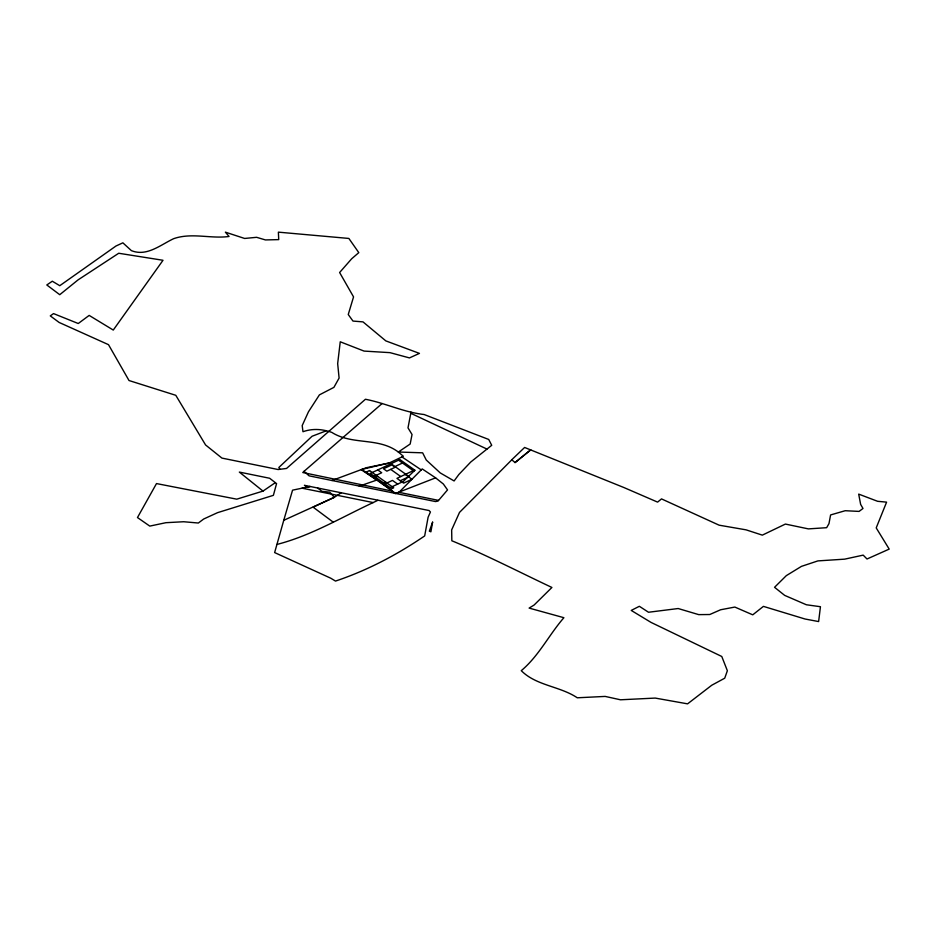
<?xml version="1.0" encoding="UTF-8"?>
<svg xmlns="http://www.w3.org/2000/svg" width="936" height="936" viewBox="0 0 936 936"><rect width="100%" height="100%" fill="white"/><g stroke="black" fill="none" stroke-linecap="round" stroke-linejoin="round"><path stroke-width="1.4" d="M411.009 412.074L408.002 427.869L412.039 434.503L410.167 444.027L398.326 452.029C378.378 436.96 352.392 445.442 331.777 432.385C322.3 429.039 312.706 428.29 302.971 431.718L302.199 425.576L308.447 411.828L319.41 394.875L333.906 387.364L339.101 378.074L337.662 363.589L340.248 341.792L364.057 351.082L389.996 352.65L409.465 357.915L419.433 353.387L385.831 340.891L362.992 321.879L352.977 321.071L348.25 314.519L353.551 296.899L339.616 272.516L351.702 258.745L358.792 252.638L348.871 238.446L278.378 232.151L278.729 239.616L265.426 239.932L256.616 237.311L244.624 238.458L225.377 232.151L229.063 236.469C210.764 238.996 191.669 232.35 173.616 238.692C160.489 244.893 146.765 256.862 131.391 250.637L122.873 242.833L115.97 246.016L59.775 285.702L52.311 281.221L46.8 284.965L59.752 294.7L78.074 279.876L118.72 253.258L163.016 260.278L113.268 330.057L89.166 315.409L78.25 323.517L53.539 313.595L50.287 315.877L59.108 322.44L108.506 344.67L129.016 380.531L175.792 395.308L205.569 444.951L221.926 458.09L278.132 469.533L286.556 468.445L365.438 399.262C385.375 403.1 403.837 412.308 424.125 414.519L488.721 439.464L491.716 445.302L470.738 462.033L458.862 474.493L454.112 480.952L440.236 472.914L426.254 460.021L422.639 452.825L398.326 452.029L403.369 456.265L389.142 463.016L361.822 469.392L395.612 493.447L435.603 477.851L443.36 484.017L447.525 489.914L437.978 501.099L435.497 501.556L309.102 475.851L304.024 471.346L302.761 472.528L392.324 491.107L395.144 493.611L398.982 492.324L422.206 468.924L435.603 477.851M283.76 520.299L274.634 552.579L330.817 578.237L335.498 581.08C367.474 570.363 396.969 554.791 424.675 535.93L428.103 517.257L430.42 511.992L429.074 510.529L304.411 485.328L307.862 486.977L310.155 486.498L292.558 490.16L283.76 520.299L334.316 497.32L341.172 492.839M511.805 459.787L459.506 512.413L451.655 529.905L451.842 540.774C485.901 554.814 518.661 571.767 551.912 587.469L534.105 605.03L529.132 608.096L563.893 617.702C548.952 634.877 538.867 655.925 521.27 670.667C536.293 685.784 559.833 686.1 577.29 697.788L605.159 696.419L620.498 699.789L655.235 698.08L687.586 703.849L711.758 685.234L724.721 678.202L727.366 670.726L721.773 656.487L651.035 622.405L631.227 610.424L639.358 606.294L648.508 612.249L678.179 608.529L698.701 614.624L709.769 614.519L720.626 609.757L734.842 607.066L752.755 614.835L763.413 606.376L805.042 619.012L818.626 621.562L820.451 606.715L806.364 604.761L784.684 595.39L774.552 587.305L786.31 575.64L801.462 566.362L817.912 560.898L844.658 559.155L863.191 555.13L867.017 559.003L889.2 549.104L876.213 527.904L886.591 502.141L877.605 501.298L858.686 494.103L860.64 504.399L862.992 508.47L859.084 511.407L845.208 510.717L830.595 514.94L828.968 523.657L826.64 527.693L808.376 528.887L785.409 524.066L762.325 535.135L746.074 529.846L719.117 525.178L661.506 498.9L657.598 502.117L623.856 487.516L524.605 447.466L511.758 459.763L515.069 462.583L530.677 449.912M304.024 471.346L382.099 403.533M515.034 462.56L530.63 449.9M262.993 491.096L275.348 482.648L276.565 483.596L273.382 495.343L217.526 512.671L203.674 519.024L198.338 523.025L183.667 521.738L165.894 522.697L149.783 526.102L137.475 517.549L156.499 483.573L236.761 499.169L262.993 491.096L239.335 472.083L269.65 478.261L275.348 482.648M377.793 500.339L373.171 502.573C341.476 517.327 311.103 535.673 276.962 544.436M374.213 476.26L381.712 472.75L377.758 469.93M402.503 463.016L394.98 466.537L391.026 463.718M374.271 477.863L377.594 476.307M382.333 483.608L385.655 482.052M384.965 483.912L392.465 480.402L397.671 484.111M413.256 470.679L396.946 478.354L403.662 483.14L411.957 479.255L405.23 474.47M400.304 480.741L408.587 476.869M326.067 430.899L312.086 436.246L278.858 467.462L279.946 469.299M389.142 463.016L366.35 467.719L331.929 480.519M359.237 486.158L376.81 480.063L361.097 469.65M302.047 488.182L373.171 502.573M398.982 492.324L438.493 500.374M410.74 413.256L486.977 449.081M401.965 456.932L421.247 469.895M398.537 460.196L413.923 471.147M408.634 476.272L395.682 467.041L386.86 471.171L383.503 468.784L391.798 464.899L395.156 467.298M390.71 469.369L400.795 476.553M333.134 522.077L313.115 507.148L334.316 497.32L329.764 492.172L321.937 491.318L317.596 488.007M432.607 522.171L430.888 531.812L429.343 531.168L432.607 522.171M414.882 470.223L403.24 481.502L390.172 487.621L370.258 473.44L399.906 459.564L414.882 470.223M369.521 470.562L366.21 472.118L390.406 489.341L393.717 487.796L369.521 470.562"/></g></svg>
